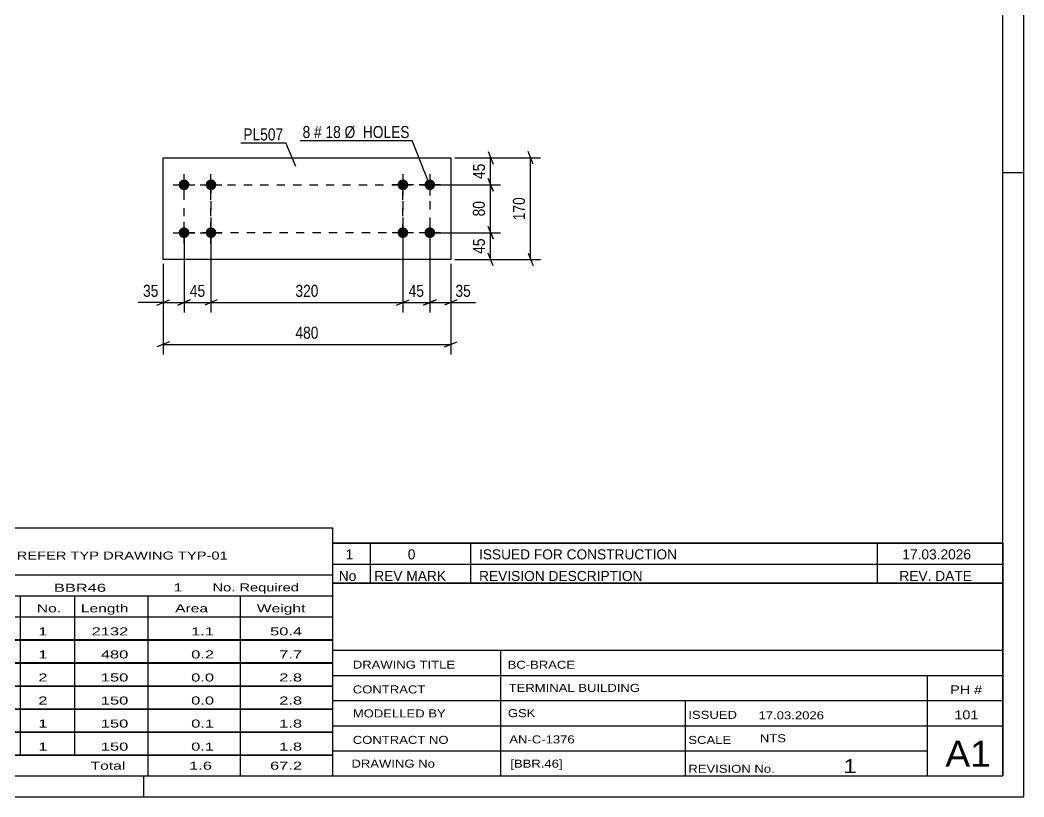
# Model space of a CAD drawing. Header units: millimetres. Extents: x 0 to 594, y 0 to 420.
# Drawn here: x 354.5 to 594, y 0 to 185.4 of the extents above; entities that cross this region are included whole.
import ezdxf

# ---------------------------------------------------------------- set-up
doc = ezdxf.new("R2010")
doc.units = ezdxf.units.MM
doc.linetypes.add('DXK_LINE_DOT2', pattern=[3.9198, 1.9599, -1.9599])
doc.styles.add('Arial Narrow', font='ARIALN.TTF', dxfattribs={"height": 0.2})

# ---------------------------------------------------------------- blocks, each defined once
blk = doc.blocks.new('Unknown-585637004-1129')
at = {"color": 5, "linetype": 'Continuous'}
for p, q in [((594, 0), (594, 420)), ((589, 5), (589, 415)), ((594, 149), (589, 149)), ((5, 5), (589, 5)), ((384, 0), (384, 5)), ((0, 0), (594, 0))]:
    blk.add_line(p, q, dxfattribs=at)
blk = doc.blocks.new('Bolt-585637004-4376 - 4374')
at = {"linetype": 'Continuous'}
for points in [[(445.83, 144.83, -1), (445.83, 147.4, -1)], [(452.26, 144.83, -1), (452.26, 147.4, -1)], [(445.83, 133.4, -1), (445.83, 135.97, -1)], [(452.26, 133.4, -1), (452.26, 135.97, -1)]]:
    blk.add_hatch(color=1, dxfattribs=at).paths.add_polyline_path(points)
at = {"color": 1, "linetype": 'Continuous'}
for p, q in [((445.83, 148.68), (445.83, 143.54)), ((452.26, 148.68), (452.26, 143.54)), ((448.4, 146.11), (443.26, 146.11)), ((454.83, 146.11), (449.69, 146.11)), ((445.83, 137.26), (445.83, 132.11)), ((452.26, 137.26), (452.26, 132.11)), ((448.4, 134.68), (443.26, 134.68)), ((454.83, 134.68), (449.69, 134.68))]:
    blk.add_line(p, q, dxfattribs=at)
blk = doc.blocks.new('Part-585637004-4375 - 4374')
at = {"color": 2, "linetype": 'Continuous'}
for p, q in [((388.62, 152.54), (457.26, 152.54)), ((388.62, 128.26), (388.62, 152.54)), ((457.26, 152.54), (457.26, 128.26)), ((457.26, 128.26), (388.62, 128.26))]:
    blk.add_line(p, q, dxfattribs=at)
blk = doc.blocks.new('Bolt-585637004-4377 - 4374')
at = {"linetype": 'Continuous'}
for points in [[(393.62, 147.4, -1), (393.62, 144.83, -1)], [(400.05, 147.4, -1), (400.05, 144.83, -1)], [(393.62, 135.97, -1), (393.62, 133.4, -1)], [(400.05, 135.97, -1), (400.05, 133.4, -1)]]:
    blk.add_hatch(color=1, dxfattribs=at).paths.add_polyline_path(points)
at = {"color": 1, "linetype": 'Continuous'}
for p, q in [((393.62, 143.54), (393.62, 148.68)), ((400.05, 143.54), (400.05, 148.68)), ((391.05, 146.11), (396.19, 146.11)), ((397.47, 146.11), (402.62, 146.11)), ((393.62, 132.11), (393.62, 137.26)), ((400.05, 132.11), (400.05, 137.26)), ((391.05, 134.68), (396.19, 134.68)), ((397.47, 134.68), (402.62, 134.68))]:
    blk.add_line(p, q, dxfattribs=at)
blk = doc.blocks.new('Rectangle-585637004-4742 - 4374')
at = {"color": 1, "linetype": 'DXK_LINE_DOT2'}
blk.add_lwpolyline([(393.62, 146.11), (400.05, 146.11), (400.05, 134.68), (393.62, 134.68), (393.62, 146.11)], close=True, dxfattribs=at)
blk = doc.blocks.new('Rectangle-585637004-4752 - 4374')
at = {"color": 1, "linetype": 'DXK_LINE_DOT2'}
blk.add_lwpolyline([(400.05, 146.11), (445.83, 146.11), (445.83, 134.68), (400.05, 134.68), (400.05, 146.11)], close=True, dxfattribs=at)
blk = doc.blocks.new('Rectangle-585637004-4762 - 4374')
at = {"color": 1, "linetype": 'DXK_LINE_DOT2'}
blk.add_lwpolyline([(445.83, 146.11), (452.26, 146.11), (452.26, 134.68), (445.83, 134.68), (445.83, 146.11)], close=True, dxfattribs=at)
blk = doc.blocks.new('StraightDimension-585637004-4713 - 4374')
at = {"color": 7, "linetype": 'Continuous'}
for p, q in [((466.14, 154.04), (467.34, 151.04)), ((458.26, 152.54), (469.14, 152.54)), ((466.74, 146.11), (466.74, 152.54)), ((453.26, 146.11), (469.14, 146.11)), ((467.34, 144.61), (466.14, 147.61))]:
    blk.add_line(p, q, dxfattribs=at)
at = {"color": 0}
blk.add_wipeout([(465.99, 151.76), (461.79, 151.76), (461.79, 146.9), (465.99, 146.9)], dxfattribs=at)
at = {"color": 3, "style": 'Arial Narrow'}
blk.add_text('45', height=2.863, rotation=90.0002, dxfattribs=at).set_placement((465.39, 147.5))
blk = doc.blocks.new('StraightDimension-585637004-4425 - 4374')
at = {"color": 7, "linetype": 'Continuous'}
for p, q in [((452.26, 133.68), (452.26, 115.62)), ((457.26, 127.26), (457.26, 115.62)), ((450.76, 117.42), (453.76, 118.62)), ((452.26, 118.02), (457.26, 118.02)), ((458.76, 118.62), (455.76, 117.42))]:
    blk.add_line(p, q, dxfattribs=at)
at = {"color": 0}
blk.add_wipeout([(462.64, 118.77), (462.64, 122.97), (457.78, 122.97), (457.78, 118.77)], dxfattribs=at)
at = {"color": 7, "linetype": 'Continuous'}
blk.add_line((457.26, 118.02), (463.16, 118.02), dxfattribs=at)
blk.add_line((457.26, 118.02), (463.16, 118.02), dxfattribs=at)
at = {"color": 3, "style": 'Arial Narrow'}
blk.add_text('35', height=2.863, dxfattribs=at).set_placement((458.38, 119.37))
blk = doc.blocks.new('StraightDimension-585637004-4426 - 4374')
at = {"color": 7, "linetype": 'Continuous'}
for p, q in [((445.83, 133.68), (445.83, 115.62)), ((452.26, 133.68), (452.26, 115.62)), ((444.33, 117.42), (447.33, 118.62)), ((445.83, 118.02), (452.26, 118.02)), ((453.76, 118.62), (450.76, 117.42))]:
    blk.add_line(p, q, dxfattribs=at)
at = {"color": 0}
blk.add_wipeout([(451.47, 118.77), (451.47, 122.97), (446.61, 122.97), (446.61, 118.77)], dxfattribs=at)
at = {"color": 3, "style": 'Arial Narrow'}
blk.add_text('45', height=2.863, dxfattribs=at).set_placement((447.21, 119.37))
blk = doc.blocks.new('StraightDimension-585637004-4427 - 4374')
at = {"color": 7, "linetype": 'Continuous'}
for p, q in [((400.05, 133.68), (400.05, 115.62)), ((445.83, 133.68), (445.83, 115.62)), ((401.55, 118.62), (398.55, 117.42)), ((400.05, 118.02), (445.83, 118.02)), ((444.33, 117.42), (447.33, 118.62))]:
    blk.add_line(p, q, dxfattribs=at)
at = {"color": 0}
blk.add_wipeout([(426.28, 118.77), (426.28, 122.97), (419.6, 122.97), (419.6, 118.77)], dxfattribs=at)
at = {"color": 3, "style": 'Arial Narrow'}
blk.add_text('320', height=2.863, dxfattribs=at).set_placement((420.2, 119.37))
blk = doc.blocks.new('StraightDimension-585637004-4428 - 4374')
at = {"color": 7, "linetype": 'Continuous'}
for p, q in [((393.62, 133.68), (393.62, 115.62)), ((400.05, 133.68), (400.05, 115.62)), ((392.12, 117.42), (395.12, 118.62)), ((393.62, 118.02), (400.05, 118.02)), ((401.55, 118.62), (398.55, 117.42))]:
    blk.add_line(p, q, dxfattribs=at)
at = {"color": 0}
blk.add_wipeout([(399.26, 118.77), (399.26, 122.97), (394.4, 122.97), (394.4, 118.77)], dxfattribs=at)
at = {"color": 3, "style": 'Arial Narrow'}
blk.add_text('45', height=2.863, dxfattribs=at).set_placement((395, 119.37))
blk = doc.blocks.new('StraightDimension-585637004-4429 - 4374')
at = {"color": 7, "linetype": 'Continuous'}
for p, q in [((393.62, 133.68), (393.62, 115.62)), ((388.62, 127.26), (388.62, 115.62)), ((387.12, 117.42), (390.12, 118.62)), ((388.62, 118.02), (393.62, 118.02)), ((395.12, 118.62), (392.12, 117.42))]:
    blk.add_line(p, q, dxfattribs=at)
at = {"color": 0}
blk.add_wipeout([(388.09, 118.77), (388.09, 122.97), (383.24, 122.97), (383.24, 118.77)], dxfattribs=at)
at = {"color": 7, "linetype": 'Continuous'}
blk.add_line((388.62, 118.02), (382.71, 118.02), dxfattribs=at)
blk.add_line((388.62, 118.02), (382.71, 118.02), dxfattribs=at)
at = {"color": 3, "style": 'Arial Narrow'}
blk.add_text('35', height=2.863, dxfattribs=at).set_placement((383.84, 119.37))
blk = doc.blocks.new('StraightDimension-585637004-4445 - 4374')
at = {"color": 7, "linetype": 'Continuous'}
for p, q in [((388.62, 127.26), (388.62, 105.63)), ((457.26, 127.26), (457.26, 105.63)), ((390.12, 108.63), (387.12, 107.43)), ((388.62, 108.03), (457.26, 108.03)), ((455.76, 107.43), (458.76, 108.63))]:
    blk.add_line(p, q, dxfattribs=at)
at = {"color": 0}
blk.add_wipeout([(426.28, 108.78), (426.28, 112.98), (419.6, 112.98), (419.6, 108.78)], dxfattribs=at)
at = {"color": 3, "style": 'Arial Narrow'}
blk.add_text('480', height=2.863, dxfattribs=at).set_placement((420.2, 109.38))
blk = doc.blocks.new('StraightDimension-585637004-4465 - 4374')
at = {"color": 7, "linetype": 'Continuous'}
for p, q in [((476.9, 151.04), (475.7, 154.04)), ((458.26, 152.54), (478.7, 152.54)), ((476.3, 128.26), (476.3, 152.54)), ((475.7, 129.76), (476.9, 126.76)), ((458.26, 128.26), (478.7, 128.26))]:
    blk.add_line(p, q, dxfattribs=at)
at = {"color": 0}
blk.add_wipeout([(475.55, 143.74), (471.35, 143.74), (471.35, 137.06), (475.55, 137.06)], dxfattribs=at)
at = {"color": 3, "style": 'Arial Narrow'}
blk.add_text('170', height=2.863, rotation=90.0002, dxfattribs=at).set_placement((474.95, 137.66))
blk = doc.blocks.new('StraightDimension-585637004-4714 - 4374')
at = {"color": 7, "linetype": 'Continuous'}
for p, q in [((453.26, 146.11), (469.14, 146.11)), ((466.14, 147.61), (467.34, 144.61)), ((466.74, 134.68), (466.74, 146.11)), ((453.26, 134.68), (469.14, 134.68)), ((467.34, 133.18), (466.14, 136.18))]:
    blk.add_line(p, q, dxfattribs=at)
at = {"color": 0}
blk.add_wipeout([(465.99, 142.83), (461.79, 142.83), (461.79, 137.97), (465.99, 137.97)], dxfattribs=at)
at = {"color": 3, "style": 'Arial Narrow'}
blk.add_text('80', height=2.863, rotation=90.0002, dxfattribs=at).set_placement((465.39, 138.57))
blk = doc.blocks.new('StraightDimension-585637004-4715 - 4374')
at = {"color": 7, "linetype": 'Continuous'}
for p, q in [((453.26, 134.68), (469.14, 134.68)), ((466.14, 136.18), (467.34, 133.18)), ((466.74, 128.26), (466.74, 134.68)), ((467.34, 126.76), (466.14, 129.76)), ((458.26, 128.26), (469.14, 128.26))]:
    blk.add_line(p, q, dxfattribs=at)
at = {"color": 0}
blk.add_wipeout([(465.99, 133.9), (461.79, 133.9), (461.79, 129.04), (465.99, 129.04)], dxfattribs=at)
at = {"color": 3, "style": 'Arial Narrow'}
blk.add_text('45', height=2.863, rotation=90.0002, dxfattribs=at).set_placement((465.39, 129.64))
blk = doc.blocks.new('Unknown-585637004-4941')
at = {"color": 7, "linetype": 'Continuous'}
for p, q in [((429, 51.05), (429, 5)), ((429, 51.05), (589, 51.05)), ((589, 51), (589, 5)), ((429, 35), (589, 35)), ((469.14, 35), (469.14, 5)), ((429, 29), (589, 29)), ((571, 5.05), (571, 29.05)), ((429, 23), (589, 23)), ((513.14, 23), (513.14, 5)), ((429, 17), (589, 17)), ((429, 11), (571, 11)), ((429, 5), (589, 5))]:
    blk.add_line(p, q, dxfattribs=at)
at = {"color": 7, "style": 'Arial Narrow'}
for s, height, width, p in [('DRAWING TITLE', 1.9089, 1.425378, (433.88, 30.61)), ('BC-BRACE', 1.909, 1.425378, (470.81, 30.59)), ('CONTRACT', 1.909, 1.425378, (433.88, 24.71)), ('TERMINAL BUILDING', 1.9089, 1.425378, (471.06, 25.07)), ('MODELLED BY', 1.9089, 1.425378, (433.88, 18.98)), ('GSK', 1.909, 1.425378, (470.88, 19.04)), ('ISSUED', 1.909, 1.425378, (513.94, 18.64)), ('17.03.2026', 1.909, 1.425378, (530.69, 18.52)), ('CONTRACT NO', 1.9089, 1.425378, (433.88, 12.66)), ('AN-C-1376', 1.909, 1.425378, (471.23, 12.78)), ('SCALE', 1.909, 1.425378, (513.94, 12.65)), ('A1', 6.204, 1.25, (575.24, 7.2)), ('DRAWING No', 1.909, 1.425378, (433.56, 7)), ('[BBR.46]', 1.909, 1.425378, (471.46, 6.99)), ('REVISION No.', 1.9089, 1.425378, (513.94, 5.77)), ('1', 3.34, 1.5, (550.91, 5.68))]:
    blk.add_text(s, height=height, dxfattribs=dict(at, width=width)).set_placement(p)
at = {"color": 7, "linetype": 'Continuous', "style": 'Arial Narrow'}
for s, height, width, p in [('PH #', 2.1, 1.42538, (576.4, 24.55)), ('101', 2.1, 1.42538, (577.41, 18.55)), ('NTS', 1.909, 1.425378, (531, 13.05))]:
    blk.add_text(s, height=height, dxfattribs=dict(at, width=width)).set_placement(p)
blk = doc.blocks.new('Unknown-585637004-4942')
at = {"color": 7, "linetype": 'Continuous'}
for p, q in [((429, 60.55), (589, 60.55)), ((589, 60.55), (429, 60.55)), ((429, 60.55), (429, 55.55)), ((438, 60.55), (438, 55.55)), ((462, 60.55), (462, 55.55)), ((559, 60.55), (559, 55.55)), ((589, 60.55), (589, 55.55)), ((429, 55.55), (589, 55.55)), ((429, 55.55), (429, 51.05)), ((429, 55.55), (589, 55.55)), ((438, 55.55), (438, 51.05)), ((462, 55.55), (462, 51.05)), ((559, 55.55), (559, 51.05)), ((589, 55.55), (589, 51.05)), ((589, 51.05), (429, 51.05))]:
    blk.add_line(p, q, dxfattribs=at)
at = {"color": 7, "linetype": 'Continuous', "style": 'Arial Narrow'}
for s, height, width, p in [('1', 2.39, 1.196471, (432.16, 56.7)), ('0', 2.39, 1.196471, (447, 56.7)), ('ISSUED FOR CONSTRUCTION', 2.3861, 1.196471, (464, 56.7)), ('17.03.2026', 2.386, 1.196471, (565, 56.7)), ('No', 2.386, 1.2, (430.54, 51.55)), ('REV MARK', 2.386, 1.2, (439, 51.55)), ('REVISION DESCRIPTION', 2.3861, 1.2, (464, 51.55)), ('REV. DATE', 2.386, 1.2, (564.28, 51.55))]:
    blk.add_text(s, height=height, dxfattribs=dict(at, width=width)).set_placement(p)
blk = doc.blocks.new('Unknown-585637004-4943')
at = {"color": 7, "linetype": 'Continuous'}
for p, q in [((269, 64.25), (429, 64.25)), ((269, 53), (269, 64.25)), ((429, 64.25), (429, 53)), ((269, 53), (429, 53)), ((269, 53), (269, 48)), ((429, 53), (429, 48)), ((269, 48), (429, 48)), ((269, 48), (269, 43)), ((293, 48), (293, 43)), ((328.5, 48), (328.5, 43)), ((354.5, 48), (354.5, 43)), ((367.5, 48), (367.5, 43)), ((385, 48), (385, 43)), ((407, 48), (407, 43)), ((429, 48), (429, 43)), ((269, 43), (429, 43)), ((269, 42.95), (269, 37.55)), ((269, 42.95), (429, 42.95)), ((293, 43), (293, 37.5)), ((328.5, 43), (328.5, 37.5)), ((354.5, 43), (354.5, 37.5)), ((367.5, 43), (367.5, 37.5)), ((385, 43), (385, 37.5)), ((407, 43), (407, 37.5)), ((429, 42.95), (429, 37.55)), ((269, 37.55), (429, 37.55)), ((269, 37.45), (269, 32.05)), ((269, 37.45), (429, 37.45)), ((293, 37.5), (293, 32)), ((328.5, 37.5), (328.5, 32)), ((354.5, 37.5), (354.5, 32)), ((367.5, 37.5), (367.5, 32)), ((385, 37.5), (385, 32)), ((407, 37.5), (407, 32)), ((429, 37.45), (429, 32.05)), ((269, 32.05), (429, 32.05)), ((269, 31.95), (269, 26.55)), ((269, 31.95), (429, 31.95)), ((293, 32), (293, 26.5)), ((328.5, 32), (328.5, 26.5)), ((354.5, 32), (354.5, 26.5)), ((367.5, 32), (367.5, 26.5)), ((385, 32), (385, 26.5)), ((407, 32), (407, 26.5)), ((429, 31.95), (429, 26.55)), ((269, 26.55), (429, 26.55)), ((269, 26.45), (269, 21.05)), ((269, 26.45), (429, 26.45)), ((293, 26.5), (293, 21)), ((328.5, 26.5), (328.5, 21)), ((354.5, 26.5), (354.5, 21)), ((367.5, 26.5), (367.5, 21)), ((385, 26.5), (385, 21)), ((407, 26.5), (407, 21)), ((429, 26.45), (429, 21.05)), ((269, 21.05), (429, 21.05)), ((269, 20.95), (269, 15.55)), ((269, 20.95), (429, 20.95)), ((293, 21), (293, 15.5)), ((328.5, 21), (328.5, 15.5)), ((354.5, 21), (354.5, 15.5)), ((367.5, 21), (367.5, 15.5)), ((385, 21), (385, 15.5)), ((407, 21), (407, 15.5)), ((429, 20.95), (429, 15.55)), ((269, 15.55), (429, 15.55)), ((269, 15.45), (269, 10.05)), ((269, 15.45), (429, 15.45)), ((293, 15.5), (293, 10)), ((328.5, 15.5), (328.5, 10)), ((354.5, 15.5), (354.5, 10)), ((367.5, 15.5), (367.5, 10)), ((385, 15.5), (385, 10)), ((407, 15.5), (407, 10)), ((429, 15.45), (429, 10.05)), ((269, 10.05), (429, 10.05)), ((269, 10), (429, 10)), ((269, 10), (269, 5)), ((385, 10), (385, 5)), ((407, 10), (407, 5)), ((429, 10), (429, 5)), ((269, 5), (429, 5))]:
    blk.add_line(p, q, dxfattribs=at)
at = {"color": 7, "style": 'Arial Narrow'}
for s, height, width, p in [('GENERAL NOTES & WELD DETAILS :', 2.8633, 1.4, (270.15, 56.56)), ('REFER TYP DRAWING TYP-01', 1.9089, 1.6, (353.7, 56.66)), ("MATERIAL LIST FOR ASSEMBLY MK'D", 1.9089, 1.6, (270.15, 49.06)), ('BBR46', 1.909, 1.794707, (362.57, 48.97)), ('1', 1.91, 1.794707, (391.08, 49.06)), ('No. Required', 1.9089, 1.6, (400.41, 49.06)), ('Mark', 1.909, 1.7, (270.34, 44)), ('Profile', 1.909, 1.7, (303.41, 44)), ('Material', 1.909, 1.7, (333.54, 44.06)), ('No.', 1.909, 1.7, (358.5, 44.06)), ('Length', 1.909, 1.7, (369, 44.06)), ('Area', 1.909, 1.7, (391.5, 44.06)), ('Weight', 1.909, 1.7, (411, 44.06))]:
    blk.add_text(s, height=height, dxfattribs=dict(at, width=width)).set_placement(p)
at = {"color": 7, "linetype": 'Continuous', "style": 'Arial Narrow'}
for s, height, width, p in [('BBR46', 1.909, 1.794707, (270.5, 38.56)), ('SHS132*6', 1.909, 1.794707, (295, 38.56)), ('E350', 1.909, 1.794707, (334.74, 38.56)), ('1', 1.91, 1.794707, (358.86, 38.56)), ('2132', 1.909, 1.794707, (371.58, 38.56)), ('1.1', 1.909, 1.794707, (395.32, 38.56)), ('50.4', 1.909, 1.794707, (414.14, 38.56)), ('PL507', 1.909, 1.794707, (270.5, 33.06)), ('PL12*170', 1.909, 1.794707, (295, 33.06)), ('E350', 1.909, 1.794707, (334.74, 33.06)), ('1', 1.91, 1.794707, (358.86, 33.06)), ('480', 1.909, 1.794707, (373.77, 33.06)), ('0.2', 1.909, 1.794707, (395.32, 33.06)), ('7.7', 1.909, 1.794707, (416.33, 33.06)), ('PL40', 1.909, 1.794707, (270.5, 27.56)), ('PL10*120', 1.909, 1.794707, (295, 27.56)), ('E350', 1.909, 1.794707, (334.74, 27.56)), ('2', 1.91, 1.794707, (358.86, 27.56)), ('150', 1.909, 1.794707, (373.77, 27.56)), ('0.0', 1.909, 1.794707, (395.32, 27.56)), ('2.8', 1.909, 1.794707, (416.33, 27.56)), ('PL564', 1.909, 1.794707, (270.5, 22.06)), ('PL10*120', 1.909, 1.794707, (295, 22.06)), ('E350', 1.909, 1.794707, (334.74, 22.06)), ('2', 1.91, 1.794707, (358.86, 22.06)), ('150', 1.909, 1.794707, (373.77, 22.06)), ('0.0', 1.909, 1.794707, (395.32, 22.06)), ('2.8', 1.909, 1.794707, (416.33, 22.06)), ('PL41', 1.909, 1.794707, (270.5, 16.56)), ('PL10*150', 1.909, 1.794707, (295, 16.56)), ('E350', 1.909, 1.794707, (334.74, 16.56)), ('1', 1.91, 1.794707, (358.86, 16.56)), ('150', 1.909, 1.794707, (373.77, 16.56)), ('0.1', 1.909, 1.794707, (395.32, 16.56)), ('1.8', 1.909, 1.794707, (416.33, 16.56)), ('PL565', 1.909, 1.794707, (270.5, 11.06)), ('PL10*150', 1.909, 1.794707, (295, 11.06)), ('E350', 1.909, 1.794707, (334.74, 11.06)), ('1', 1.91, 1.794707, (358.86, 11.06)), ('150', 1.909, 1.794707, (373.77, 11.06)), ('0.1', 1.909, 1.794707, (395.32, 11.06)), ('1.8', 1.909, 1.794707, (416.33, 11.06)), ('Total', 1.909, 1.7, (371.33, 6.5)), ('1.6', 1.909, 1.794707, (394.83, 6.5)), ('67.2', 1.909, 1.794707, (414.14, 6.5))]:
    blk.add_text(s, height=height, dxfattribs=dict(at, width=width)).set_placement(p)
blk = doc.blocks.new('MarkSet-585637004-4674 - 4374')
at = {"color": 0}
blk.add_wipeout([(423.73, 157.28), (423.73, 160.28), (421.9, 160.28), (421.9, 157.28)], dxfattribs=at)
blk.add_wipeout([(423.73, 157.28), (423.73, 160.28), (421.9, 160.28), (421.9, 157.28)], dxfattribs=at)
blk.add_wipeout([(426.46, 157.28), (426.46, 160.28), (424.63, 160.28), (424.63, 157.28)], dxfattribs=at)
blk.add_wipeout([(426.46, 157.28), (426.46, 160.28), (424.63, 160.28), (424.63, 157.28)], dxfattribs=at)
at = {"color": 3, "style": 'Arial Narrow'}
blk.add_text('8', height=2.86, dxfattribs=at).set_placement((421.9, 157.28))
at = {"color": 0}
blk.add_wipeout([(431.01, 157.28), (431.01, 160.28), (427.36, 160.28), (427.36, 157.28)], dxfattribs=at)
blk.add_wipeout([(431.01, 157.28), (431.01, 160.28), (427.36, 160.28), (427.36, 157.28)], dxfattribs=at)
at = {"color": 3, "style": 'Arial Narrow'}
blk.add_text('#', height=2.86, dxfattribs=at).set_placement((424.63, 157.28))
at = {"color": 0}
blk.add_wipeout([(447.44, 157.28), (447.44, 160.28), (431.91, 160.28), (431.91, 157.28)], dxfattribs=at)
blk.add_wipeout([(447.44, 157.28), (447.44, 160.28), (431.91, 160.28), (431.91, 157.28)], dxfattribs=at)
at = {"color": 7, "linetype": 'Continuous'}
for p in [(421.3, 156.68), (452.21, 146.16)]:
    blk.add_line(p, (448.04, 156.68), dxfattribs=at)
at = {"color": 3, "style": 'Arial Narrow'}
for s, p in [('18', (427.36, 157.28)), ('Ø  HOLES', (431.91, 157.28))]:
    blk.add_text(s, height=2.863, dxfattribs=at).set_placement(p)
blk = doc.blocks.new('Mark-585637004-4475 - 4374')
at = {"color": 0}
blk.add_wipeout([(417.29, 156.71), (417.29, 159.71), (407.78, 159.71), (407.78, 156.71)], dxfattribs=at)
blk.add_wipeout([(417.29, 156.71), (417.29, 159.71), (407.78, 159.71), (407.78, 156.71)], dxfattribs=at)
at = {"color": 30, "linetype": 'Continuous'}
for p in [(407.18, 156.11), (420.28, 150.45)]:
    blk.add_line(p, (417.89, 156.11), dxfattribs=at)
at = {"color": 3, "style": 'Arial Narrow'}
blk.add_text('PL507', height=2.863, dxfattribs=at).set_placement((407.78, 156.71))

msp = doc.modelspace()

# ---------------------------------------------------------------- block references
for name in ['Unknown-585637004-1129', 'Part-585637004-4375 - 4374', 'Bolt-585637004-4377 - 4374', 'Bolt-585637004-4376 - 4374', 'Rectangle-585637004-4742 - 4374', 'Rectangle-585637004-4752 - 4374', 'Rectangle-585637004-4762 - 4374', 'Unknown-585637004-4943', 'Unknown-585637004-4942', 'Unknown-585637004-4941']:
    msp.add_blockref(name, (0, 0))

# ---------------------------------------------------------------- next in the draw order: block references
for name in ['StraightDimension-585637004-4713 - 4374', 'StraightDimension-585637004-4425 - 4374']:
    msp.add_blockref(name, (0, 0))

# ---------------------------------------------------------------- next in the draw order: block references
msp.add_blockref('StraightDimension-585637004-4426 - 4374', (0, 0))

# ---------------------------------------------------------------- next in the draw order: block references
msp.add_blockref('StraightDimension-585637004-4427 - 4374', (0, 0))

# ---------------------------------------------------------------- next in the draw order: block references
msp.add_blockref('StraightDimension-585637004-4428 - 4374', (0, 0))

# ---------------------------------------------------------------- next in the draw order: block references
msp.add_blockref('StraightDimension-585637004-4429 - 4374', (0, 0))

# ---------------------------------------------------------------- next in the draw order: block references
msp.add_blockref('StraightDimension-585637004-4445 - 4374', (0, 0))

# ---------------------------------------------------------------- next in the draw order: block references
msp.add_blockref('StraightDimension-585637004-4465 - 4374', (0, 0))

# ---------------------------------------------------------------- next in the draw order: block references
msp.add_blockref('StraightDimension-585637004-4714 - 4374', (0, 0))

# ---------------------------------------------------------------- next in the draw order: block references
for name in ['MarkSet-585637004-4674 - 4374', 'StraightDimension-585637004-4715 - 4374']:
    msp.add_blockref(name, (0, 0))

# ---------------------------------------------------------------- next in the draw order: block references
msp.add_blockref('Mark-585637004-4475 - 4374', (0, 0))

doc.saveas('drawing.dxf')
